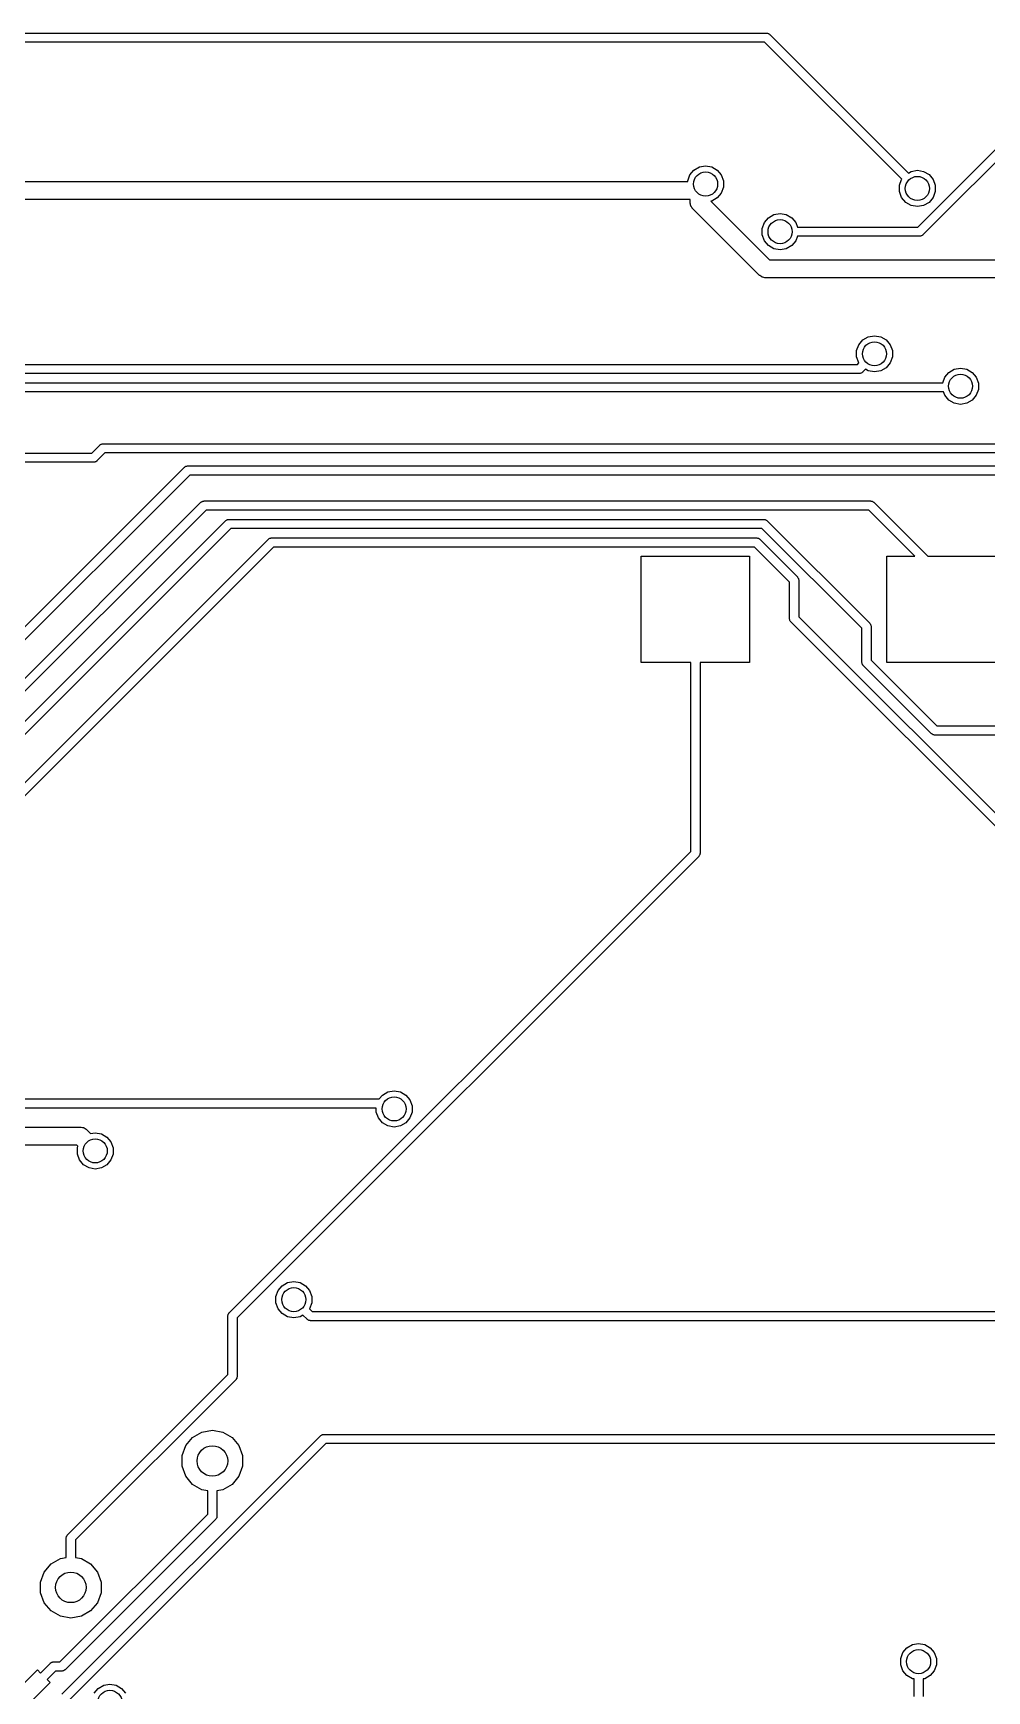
# Model space of a CAD drawing. Extents: x 0 to 100, y -163 to 0.
# Drawn here: x 57.42 to 73.26, y -70.47 to -42.92 of the extents above; entities that cross this region are included whole.
import ezdxf

# ---------------------------------------------------------------- set-up
doc = ezdxf.new("R2010")
doc.units = 0
doc.header["$MEASUREMENT"] = 0
doc.layers.add('BLACK', color=7, linetype='CONTINUOUS')

msp = doc.modelspace()

# ---------------------------------------------------------------- linework, layer by layer
at = {"layer": 'Black'}
for p, q in [((54.27, -42.9238), (69.6015, -42.9238)), ((69.6015, -42.9238), (69.6048, -42.9244)), ((69.6048, -42.9244), (69.6081, -42.9241)), ((69.6081, -42.9241), (69.6178, -42.9267)), ((69.6178, -42.9267), (69.6276, -42.9284)), ((69.6276, -42.9284), (69.6305, -42.9301)), ((69.6305, -42.9301), (69.6337, -42.9309)), ((69.6337, -42.9309), (69.6419, -42.9367)), ((69.6419, -42.9367), (69.6505, -42.9416)), ((69.6505, -42.9416), (69.6526, -42.9442)), ((69.6526, -42.9442), (69.6554, -42.9461)), ((69.6554, -42.9461), (71.9571, -45.2479)), ((69.5699, -43.0762), (54.27, -43.0762)), ((71.8462, -45.3525), (69.5699, -43.0762)), ((72.1122, -46.1464), (74.868, -43.3906)), ((74.9535, -43.5207), (72.1977, -46.2765)), ((68.3964, -45.2001), (68.487, -45.1478)), ((68.487, -45.1478), (68.59, -45.1297)), ((68.59, -45.1297), (68.693, -45.1478)), ((68.693, -45.1478), (68.7836, -45.2001)), ((54.27, -45.39), (68.2934, -45.39)), ((68.2934, -45.3785), (68.3292, -45.2802)), ((68.2934, -45.39), (68.2934, -45.3785)), ((68.3292, -45.2802), (68.3964, -45.2001)), ((68.7836, -45.2001), (68.8508, -45.2802)), ((68.8508, -45.2802), (68.8866, -45.3785)), ((68.8866, -45.3785), (68.8866, -45.4831)), ((71.8093, -45.4521), (71.8451, -45.3538)), ((71.8451, -45.3538), (71.8462, -45.3525)), ((71.9571, -45.2479), (72.0029, -45.2214)), ((72.0029, -45.2214), (72.1059, -45.2033)), ((72.1059, -45.2033), (72.2089, -45.2214)), ((72.2089, -45.2214), (72.2995, -45.2737)), ((72.2995, -45.2737), (72.3667, -45.3538)), ((72.3667, -45.3538), (72.4025, -45.4521)), ((68.3308, -45.69), (54.27, -45.69)), ((68.3308, -45.7331), (68.3308, -45.69)), ((68.693, -45.7138), (68.6765, -45.7167)), ((68.6765, -45.7167), (69.648, -46.6882)), ((68.7836, -45.6615), (68.693, -45.7138)), ((68.8508, -45.5814), (68.7836, -45.6615)), ((68.8866, -45.4831), (68.8508, -45.5814)), ((71.8093, -45.5567), (71.8093, -45.4521)), ((71.8451, -45.655), (71.8093, -45.5567)), ((71.9123, -45.7351), (71.8451, -45.655)), ((72.3667, -45.655), (72.2995, -45.7351)), ((72.4025, -45.5567), (72.3667, -45.655)), ((72.4025, -45.4521), (72.4025, -45.5567)), ((68.3319, -45.7396), (68.3308, -45.7331)), ((68.3314, -45.7462), (68.3319, -45.7396)), ((68.3364, -45.7651), (68.3314, -45.7462)), ((68.3398, -45.7844), (68.3364, -45.7651)), ((68.3431, -45.7901), (68.3398, -45.7844)), ((68.3449, -45.7965), (68.3431, -45.7901)), ((68.3561, -45.8125), (68.3449, -45.7965)), ((68.3659, -45.8295), (68.3561, -45.8125)), ((68.3709, -45.8338), (68.3659, -45.8295)), ((68.3747, -45.8392), (68.3709, -45.8338)), ((69.4798, -46.9443), (68.3747, -45.8392)), ((69.5658, -46.072), (69.633, -45.9919)), ((69.633, -45.9919), (69.7236, -45.9396)), ((69.7236, -45.9396), (69.8266, -45.9215)), ((69.8266, -45.9215), (69.9296, -45.9396)), ((69.9296, -45.9396), (70.0202, -45.9919)), ((70.0202, -45.9919), (70.0874, -46.072)), ((72.0029, -45.7874), (71.9123, -45.7351)), ((72.1059, -45.8055), (72.0029, -45.7874)), ((72.2089, -45.7874), (72.1059, -45.8055)), ((72.2995, -45.7351), (72.2089, -45.7874)), ((69.53, -46.1703), (69.5658, -46.072)), ((69.53, -46.2749), (69.53, -46.1703)), ((69.5658, -46.3732), (69.53, -46.2749)), ((70.0874, -46.072), (70.1145, -46.1464)), ((70.1145, -46.1464), (72.1122, -46.1464)), ((72.1977, -46.2765), (72.1949, -46.2784)), ((69.633, -46.4533), (69.5658, -46.3732)), ((69.7236, -46.5056), (69.633, -46.4533)), ((69.8266, -46.5237), (69.7236, -46.5056)), ((69.9296, -46.5056), (69.8266, -46.5237)), ((70.0202, -46.4533), (69.9296, -46.5056)), ((70.0874, -46.3732), (70.0202, -46.4533)), ((70.1145, -46.2988), (70.0874, -46.3732)), ((72.1438, -46.2988), (70.1145, -46.2988)), ((72.1471, -46.2982), (72.1438, -46.2988)), ((72.1504, -46.2985), (72.1471, -46.2982)), ((72.1601, -46.2959), (72.1504, -46.2985)), ((72.1699, -46.2942), (72.1601, -46.2959)), ((72.1728, -46.2925), (72.1699, -46.2942)), ((72.176, -46.2917), (72.1728, -46.2925)), ((72.1842, -46.2859), (72.176, -46.2917)), ((72.1928, -46.281), (72.1842, -46.2859)), ((72.1949, -46.2784), (72.1928, -46.281)), ((69.648, -46.6882), (79.9939, -46.6882)), ((69.4852, -46.9481), (69.4798, -46.9443)), ((69.4895, -46.9531), (69.4852, -46.9481)), ((69.5065, -46.9629), (69.4895, -46.9531)), ((69.5225, -46.9741), (69.5065, -46.9629)), ((69.5289, -46.9759), (69.5225, -46.9741)), ((69.5346, -46.9792), (69.5289, -46.9759)), ((69.5539, -46.9826), (69.5346, -46.9792)), ((69.5728, -46.9876), (69.5539, -46.9826)), ((69.5794, -46.9871), (69.5728, -46.9876)), ((69.5859, -46.9882), (69.5794, -46.9871)), ((80.056, -46.9882), (69.5859, -46.9882)), ((71.0974, -48.1999), (71.1332, -48.1016)), ((71.0974, -48.3045), (71.0974, -48.1999)), ((71.1332, -48.1016), (71.2004, -48.0215)), ((71.2004, -48.0215), (71.291, -47.9692)), ((71.291, -47.9692), (71.394, -47.9511)), ((71.394, -47.9511), (71.497, -47.9692)), ((71.497, -47.9692), (71.5876, -48.0215)), ((71.5876, -48.0215), (71.6548, -48.1016)), ((71.6548, -48.1016), (71.6906, -48.1999)), ((71.6906, -48.1999), (71.6906, -48.3045)), ((47.0131, -48.4285), (71.1099, -48.4285)), ((71.1332, -48.4028), (71.0974, -48.3045)), ((71.1099, -48.4285), (71.1343, -48.4041)), ((71.1343, -48.4041), (71.1332, -48.4028)), ((71.6548, -48.4028), (71.5876, -48.4829)), ((71.6906, -48.3045), (71.6548, -48.4028)), ((46.885, -48.7337), (72.5278, -48.7337)), ((71.1415, -48.5809), (46.9815, -48.5809)), ((71.1448, -48.5803), (71.1415, -48.5809)), ((71.1481, -48.5806), (71.1448, -48.5803)), ((71.1578, -48.578), (71.1481, -48.5806)), ((71.1676, -48.5763), (71.1578, -48.578)), ((71.1705, -48.5746), (71.1676, -48.5763)), ((71.1737, -48.5738), (71.1705, -48.5746)), ((71.1819, -48.568), (71.1737, -48.5738)), ((71.1905, -48.5631), (71.1819, -48.568)), ((71.1926, -48.5605), (71.1905, -48.5631)), ((71.1954, -48.5586), (71.1926, -48.5605)), ((71.2452, -48.5087), (71.1954, -48.5586)), ((71.291, -48.5352), (71.2452, -48.5087)), ((71.394, -48.5533), (71.291, -48.5352)), ((71.497, -48.5352), (71.394, -48.5533)), ((71.5876, -48.4829), (71.497, -48.5352)), ((72.5278, -48.7337), (72.5618, -48.6403)), ((72.5618, -48.6403), (72.629, -48.5602)), ((72.629, -48.5602), (72.7196, -48.5079)), ((72.7196, -48.5079), (72.8226, -48.4898)), ((72.8226, -48.4898), (72.9256, -48.5079)), ((72.9256, -48.5079), (73.0162, -48.5602)), ((73.0162, -48.5602), (73.0834, -48.6403)), ((73.0834, -48.6403), (73.1192, -48.7386)), ((73.1192, -48.7386), (73.1192, -48.8432)), ((72.5416, -48.8861), (46.8534, -48.8861)), ((72.5618, -48.9415), (72.5416, -48.8861)), ((72.629, -49.0216), (72.5618, -48.9415)), ((72.7196, -49.0739), (72.629, -49.0216)), ((73.0162, -49.0216), (72.9256, -49.0739)), ((73.0834, -48.9415), (73.0162, -49.0216)), ((73.1192, -48.8432), (73.0834, -48.9415)), ((72.8226, -49.092), (72.7196, -49.0739)), ((72.9256, -49.0739), (72.8226, -49.092)), ((58.3984, -49.9018), (58.5313, -49.7689)), ((58.5313, -49.7689), (58.5341, -49.767)), ((58.5341, -49.767), (58.5362, -49.7644)), ((58.5362, -49.7644), (58.5448, -49.7595)), ((58.5448, -49.7595), (58.553, -49.7537)), ((58.553, -49.7537), (58.5562, -49.7529)), ((58.5562, -49.7529), (58.5591, -49.7512)), ((58.5591, -49.7512), (58.5689, -49.7495)), ((58.5689, -49.7495), (58.5786, -49.7469)), ((58.5786, -49.7469), (58.5819, -49.7472)), ((58.5819, -49.7472), (58.5852, -49.7466)), ((58.5852, -49.7466), (77.0724, -49.7466)), ((58.43, -50.0542), (55.2306, -50.0542)), ((55.2622, -49.9018), (58.3984, -49.9018)), ((58.4333, -50.0536), (58.43, -50.0542)), ((58.4366, -50.0539), (58.4333, -50.0536)), ((58.4463, -50.0513), (58.4366, -50.0539)), ((58.4561, -50.0496), (58.4463, -50.0513)), ((58.459, -50.0479), (58.4561, -50.0496)), ((58.4622, -50.0471), (58.459, -50.0479)), ((58.4704, -50.0413), (58.4622, -50.0471)), ((58.479, -50.0364), (58.4704, -50.0413)), ((58.4811, -50.0338), (58.479, -50.0364)), ((58.4839, -50.0319), (58.4811, -50.0338)), ((58.6168, -49.899), (58.4839, -50.0319)), ((77.104, -49.899), (58.6168, -49.899)), ((59.9413, -50.1345), (59.9434, -50.1319)), ((59.9434, -50.1319), (59.952, -50.1269)), ((59.952, -50.1269), (59.9602, -50.1212)), ((59.9602, -50.1212), (59.9634, -50.1204)), ((59.9634, -50.1204), (59.9663, -50.1187)), ((59.9663, -50.1187), (59.9761, -50.117)), ((59.9761, -50.117), (59.9858, -50.1144)), ((59.9858, -50.1144), (59.9891, -50.1147)), ((59.9891, -50.1147), (59.9924, -50.1141)), ((59.9924, -50.1141), (77.4649, -50.1141)), ((53.8376, -56.2374), (59.9385, -50.1364)), ((60.024, -50.2665), (53.9485, -56.342)), ((59.9385, -50.1364), (59.9413, -50.1345)), ((77.4965, -50.2665), (60.024, -50.2665)), ((53.6004, -57.3283), (60.2087, -50.72)), ((60.2942, -50.8501), (53.6859, -57.4584)), ((60.2087, -50.72), (60.2115, -50.7181)), ((60.2115, -50.7181), (60.2136, -50.7155)), ((60.2136, -50.7155), (60.2222, -50.7105)), ((60.2222, -50.7105), (60.2304, -50.7048)), ((60.2304, -50.7048), (60.2336, -50.704)), ((60.2336, -50.704), (60.2365, -50.7023)), ((60.2365, -50.7023), (60.2463, -50.7006)), ((60.2463, -50.7006), (60.256, -50.698)), ((60.256, -50.698), (60.2593, -50.6983)), ((60.2593, -50.6983), (60.2626, -50.6977)), ((60.2626, -50.6977), (71.3303, -50.6977)), ((71.2987, -50.8501), (60.2942, -50.8501)), ((72.0647, -51.6161), (71.2987, -50.8501)), ((71.3303, -50.6977), (71.3336, -50.6983)), ((71.3336, -50.6983), (71.3369, -50.698)), ((71.3369, -50.698), (71.3466, -50.7006)), ((71.3466, -50.7006), (71.3564, -50.7023)), ((71.3564, -50.7023), (71.3593, -50.704)), ((71.3593, -50.704), (71.3625, -50.7048)), ((71.3625, -50.7048), (71.3707, -50.7106)), ((71.3707, -50.7106), (71.3793, -50.7155)), ((71.3793, -50.7155), (71.3814, -50.7181)), ((71.3814, -50.7181), (71.3842, -50.72)), ((71.3842, -50.72), (72.2802, -51.6161)), ((53.0191, -58.6246), (60.6185, -51.0252)), ((60.704, -51.1553), (53.1046, -58.7547)), ((60.6185, -51.0252), (60.6213, -51.0233)), ((60.6213, -51.0233), (60.6234, -51.0207)), ((60.6234, -51.0207), (60.632, -51.0157)), ((60.632, -51.0157), (60.6402, -51.01)), ((60.6402, -51.01), (60.6434, -51.0092)), ((60.6434, -51.0092), (60.6463, -51.0075)), ((60.6463, -51.0075), (60.6561, -51.0058)), ((60.6561, -51.0058), (60.6658, -51.0032)), ((60.6658, -51.0032), (60.6691, -51.0035)), ((60.6691, -51.0035), (60.6724, -51.0029)), ((60.6724, -51.0029), (69.5574, -51.0029)), ((69.5258, -51.1553), (60.704, -51.1553)), ((71.1843, -52.8138), (69.5258, -51.1553)), ((69.5574, -51.0029), (69.5607, -51.0035)), ((69.5607, -51.0035), (69.564, -51.0032)), ((69.564, -51.0032), (69.5737, -51.0058)), ((69.5737, -51.0058), (69.5835, -51.0075)), ((69.5835, -51.0075), (69.5864, -51.0092)), ((69.5864, -51.0092), (69.5896, -51.01)), ((69.5896, -51.01), (69.5978, -51.0158)), ((69.5978, -51.0158), (69.6064, -51.0207)), ((69.6064, -51.0207), (69.6085, -51.0233)), ((69.6085, -51.0233), (69.6113, -51.0252)), ((69.6113, -51.0252), (71.3144, -52.7283)), ((52.6192, -60.0448), (61.3308, -51.3332)), ((61.4163, -51.4633), (52.7047, -60.1749)), ((61.3308, -51.3332), (61.3336, -51.3313)), ((61.3336, -51.3313), (61.3357, -51.3287)), ((61.3357, -51.3287), (61.3443, -51.3237)), ((61.3443, -51.3237), (61.3525, -51.318)), ((61.3525, -51.318), (61.3557, -51.3172)), ((61.3557, -51.3172), (61.3586, -51.3155)), ((61.3586, -51.3155), (61.3684, -51.3138)), ((61.3684, -51.3138), (61.3781, -51.3112)), ((61.3781, -51.3112), (61.3814, -51.3115)), ((61.3814, -51.3115), (61.3847, -51.3109)), ((61.3847, -51.3109), (69.4337, -51.3109)), ((69.4021, -51.4633), (61.4163, -51.4633)), ((69.9833, -52.0445), (69.4021, -51.4633)), ((69.4337, -51.3109), (69.437, -51.3115)), ((69.437, -51.3115), (69.4403, -51.3112)), ((69.4403, -51.3112), (69.45, -51.3138)), ((69.45, -51.3138), (69.4598, -51.3155)), ((69.4598, -51.3155), (69.4627, -51.3172)), ((69.4627, -51.3172), (69.4659, -51.318)), ((69.4659, -51.318), (69.4741, -51.3238)), ((69.4741, -51.3238), (69.4827, -51.3287)), ((69.4827, -51.3287), (69.4848, -51.3313)), ((69.4848, -51.3313), (69.4876, -51.3332)), ((69.4876, -51.3332), (70.1134, -51.959)), ((67.5216, -53.3839), (67.5216, -51.6161)), ((67.5216, -51.6161), (69.3199, -51.6161)), ((69.3199, -51.6161), (69.3199, -53.3839)), ((71.6009, -53.3839), (71.6009, -51.6161)), ((71.6009, -51.6161), (72.0647, -51.6161)), ((72.2802, -51.6161), (73.3992, -51.6161)), ((69.9833, -52.6537), (69.9833, -52.0445)), ((70.1134, -51.959), (70.1153, -51.9618)), ((70.1153, -51.9618), (70.1179, -51.9639)), ((70.1179, -51.9639), (70.1228, -51.9725)), ((70.1228, -51.9725), (70.1286, -51.9807)), ((70.1286, -51.9807), (70.1294, -51.9839)), ((70.1294, -51.9839), (70.1311, -51.9868)), ((70.1311, -51.9868), (70.1328, -51.9966)), ((70.1328, -51.9966), (70.1354, -52.0063)), ((70.1354, -52.0063), (70.1351, -52.0096)), ((70.1351, -52.0096), (70.1357, -52.0129)), ((70.1357, -52.0129), (70.1357, -52.6221)), ((69.9839, -52.657), (69.9833, -52.6537)), ((69.9836, -52.6603), (69.9839, -52.657)), ((69.9862, -52.67), (69.9836, -52.6603)), ((69.9879, -52.6798), (69.9862, -52.67)), ((69.9896, -52.6827), (69.9879, -52.6798)), ((69.9904, -52.6859), (69.9896, -52.6827)), ((69.9962, -52.6941), (69.9904, -52.6859)), ((70.0011, -52.7027), (69.9962, -52.6941)), ((70.0037, -52.7048), (70.0011, -52.7027)), ((70.0056, -52.7076), (70.0037, -52.7048)), ((80.4607, -63.1627), (70.0056, -52.7076)), ((70.1357, -52.6221), (80.5462, -63.0326)), ((71.1843, -53.3759), (71.1843, -52.8138)), ((71.3144, -52.7283), (71.3163, -52.7311)), ((71.3163, -52.7311), (71.3189, -52.7332)), ((71.3189, -52.7332), (71.3238, -52.7418)), ((71.3238, -52.7418), (71.3296, -52.75)), ((71.3296, -52.75), (71.3304, -52.7532)), ((71.3304, -52.7532), (71.3321, -52.7561)), ((71.3321, -52.7561), (71.3338, -52.7659)), ((71.3338, -52.7659), (71.3364, -52.7756)), ((71.3364, -52.7756), (71.3361, -52.7789)), ((71.3361, -52.7789), (71.3367, -52.7822)), ((71.3367, -52.7822), (71.3367, -53.3443)), ((68.3446, -53.3839), (67.5216, -53.3839)), ((68.3446, -56.5216), (68.3446, -53.3839)), ((69.3199, -53.3839), (68.497, -53.3839)), ((68.497, -53.3839), (68.497, -56.5532)), ((71.1849, -53.3792), (71.1843, -53.3759)), ((71.1846, -53.3825), (71.1849, -53.3792)), ((71.1872, -53.3922), (71.1846, -53.3825)), ((71.1889, -53.402), (71.1872, -53.3922)), ((71.1906, -53.4049), (71.1889, -53.402)), ((71.1914, -53.4081), (71.1906, -53.4049)), ((71.1972, -53.4163), (71.1914, -53.4081)), ((71.2021, -53.4249), (71.1972, -53.4163)), ((71.2047, -53.427), (71.2021, -53.4249)), ((71.2066, -53.4298), (71.2047, -53.427)), ((72.342, -54.5652), (71.2066, -53.4298)), ((71.3367, -53.3443), (72.4275, -54.4351)), ((73.3992, -53.3839), (71.6009, -53.3839)), ((72.4275, -54.4351), (80.7617, -54.4351)), ((72.3448, -54.5671), (72.342, -54.5652)), ((72.3469, -54.5697), (72.3448, -54.5671)), ((72.3555, -54.5746), (72.3469, -54.5697)), ((72.3637, -54.5804), (72.3555, -54.5746)), ((72.3669, -54.5812), (72.3637, -54.5804)), ((72.3698, -54.5829), (72.3669, -54.5812)), ((72.3796, -54.5846), (72.3698, -54.5829)), ((72.3893, -54.5872), (72.3796, -54.5846)), ((72.3926, -54.5869), (72.3893, -54.5872)), ((72.3959, -54.5875), (72.3926, -54.5869)), ((80.7617, -54.5875), (72.3959, -54.5875)), ((60.6804, -64.1858), (68.3446, -56.5216)), ((68.4747, -56.6071), (60.8105, -64.2713)), ((68.4766, -56.6043), (68.4747, -56.6071)), ((68.4792, -56.6022), (68.4766, -56.6043)), ((68.4842, -56.5936), (68.4792, -56.6022)), ((68.4899, -56.5854), (68.4842, -56.5936)), ((68.4907, -56.5822), (68.4899, -56.5854)), ((68.4924, -56.5793), (68.4907, -56.5822)), ((68.4941, -56.5695), (68.4924, -56.5793)), ((68.4967, -56.5598), (68.4941, -56.5695)), ((68.497, -56.5532), (68.4964, -56.5565)), ((68.4964, -56.5565), (68.4967, -56.5598)), ((63.1699, -60.6345), (63.2246, -60.5693)), ((63.2246, -60.5693), (63.3152, -60.517)), ((63.3152, -60.517), (63.4182, -60.4989)), ((63.4182, -60.4989), (63.5212, -60.517)), ((63.5212, -60.517), (63.6118, -60.5693)), ((63.6118, -60.5693), (63.679, -60.6494)), ((63.1216, -60.7869), (45.5814, -60.7869)), ((45.613, -60.6345), (63.1699, -60.6345)), ((63.1216, -60.8523), (63.1216, -60.7869)), ((63.1574, -60.9506), (63.1216, -60.8523)), ((63.679, -60.6494), (63.7148, -60.7477)), ((63.7148, -60.8523), (63.679, -60.9506)), ((63.7148, -60.7477), (63.7148, -60.8523)), ((50.9118, -61.1021), (58.2097, -61.1021)), ((58.2097, -61.1021), (58.2162, -61.1032)), ((58.2162, -61.1032), (58.2228, -61.1027)), ((58.2228, -61.1027), (58.2417, -61.1077)), ((58.2417, -61.1077), (58.261, -61.1111)), ((58.261, -61.1111), (58.2667, -61.1144)), ((58.2667, -61.1144), (58.2731, -61.1162)), ((58.2731, -61.1162), (58.2891, -61.1274)), ((58.2891, -61.1274), (58.3061, -61.1372)), ((58.3061, -61.1372), (58.3104, -61.1422)), ((58.3104, -61.1422), (58.3158, -61.146)), ((58.3158, -61.146), (58.3791, -61.2094)), ((63.2246, -61.0307), (63.1574, -60.9506)), ((63.3152, -61.083), (63.2246, -61.0307)), ((63.4182, -61.1011), (63.3152, -61.083)), ((63.5212, -61.083), (63.4182, -61.1011)), ((63.6118, -61.0307), (63.5212, -61.083)), ((63.679, -60.9506), (63.6118, -61.0307)), ((58.1476, -61.4021), (50.9118, -61.4021)), ((58.1668, -61.4213), (58.1476, -61.4021)), ((58.1582, -61.4449), (58.1668, -61.4213)), ((58.3791, -61.2094), (58.4548, -61.1961)), ((58.4548, -61.1961), (58.5578, -61.2142)), ((58.5578, -61.2142), (58.6484, -61.2665)), ((58.6484, -61.2665), (58.7156, -61.3466)), ((58.7156, -61.3466), (58.7514, -61.4449)), ((58.1582, -61.5495), (58.1582, -61.4449)), ((58.194, -61.6478), (58.1582, -61.5495)), ((58.2612, -61.7279), (58.194, -61.6478)), ((58.7156, -61.6478), (58.6484, -61.7279)), ((58.7514, -61.5495), (58.7156, -61.6478)), ((58.7514, -61.4449), (58.7514, -61.5495)), ((58.3518, -61.7802), (58.2612, -61.7279)), ((58.4548, -61.7983), (58.3518, -61.7802)), ((58.5578, -61.7802), (58.4548, -61.7983)), ((58.6484, -61.7279), (58.5578, -61.7802)), ((61.4562, -63.9169), (61.492, -63.8186)), ((61.492, -63.8186), (61.5592, -63.7385)), ((61.5592, -63.7385), (61.6498, -63.6862)), ((61.6498, -63.6862), (61.7528, -63.6681)), ((61.7528, -63.6681), (61.8558, -63.6862)), ((61.8558, -63.6862), (61.9464, -63.7385)), ((61.9464, -63.7385), (62.0136, -63.8186)), ((62.0136, -63.8186), (62.0494, -63.9169)), ((61.4562, -64.0215), (61.4562, -63.9169)), ((61.492, -64.1198), (61.4562, -64.0215)), ((61.5592, -64.1999), (61.492, -64.1198)), ((62.0136, -64.1198), (62.0125, -64.1211)), ((62.0125, -64.1211), (62.0575, -64.1661)), ((62.0494, -64.0215), (62.0136, -64.1198)), ((62.0494, -63.9169), (62.0494, -64.0215)), ((62.0575, -64.1661), (84.7115, -64.1661)), ((60.6581, -64.2397), (60.6587, -64.2364)), ((60.6581, -65.2133), (60.6581, -64.2397)), ((60.6584, -64.2331), (60.661, -64.2234)), ((60.6587, -64.2364), (60.6584, -64.2331)), ((60.661, -64.2234), (60.6627, -64.2136)), ((60.6627, -64.2136), (60.6644, -64.2107)), ((60.6644, -64.2107), (60.6652, -64.2075)), ((60.6652, -64.2075), (60.671, -64.1993)), ((60.671, -64.1993), (60.6759, -64.1907)), ((60.6759, -64.1907), (60.6785, -64.1886)), ((60.6785, -64.1886), (60.6804, -64.1858)), ((60.8105, -64.2713), (60.8105, -65.2449)), ((61.6498, -64.2522), (61.5592, -64.1999)), ((61.7528, -64.2703), (61.6498, -64.2522)), ((61.8558, -64.2522), (61.7528, -64.2703)), ((61.9016, -64.2257), (61.8558, -64.2522)), ((61.972, -64.2962), (61.9016, -64.2257)), ((61.9748, -64.2981), (61.972, -64.2962)), ((61.9769, -64.3007), (61.9748, -64.2981)), ((61.9855, -64.3056), (61.9769, -64.3007)), ((61.9937, -64.3114), (61.9855, -64.3056)), ((61.9969, -64.3122), (61.9937, -64.3114)), ((61.9998, -64.3139), (61.9969, -64.3122)), ((62.0096, -64.3156), (61.9998, -64.3139)), ((62.0193, -64.3182), (62.0096, -64.3156)), ((62.0226, -64.3179), (62.0193, -64.3182)), ((62.0259, -64.3185), (62.0226, -64.3179)), ((84.7431, -64.3185), (62.0259, -64.3185)), ((57.9961, -67.8753), (60.6581, -65.2133)), ((60.8034, -65.2771), (60.7976, -65.2853)), ((60.8042, -65.2739), (60.8034, -65.2771)), ((60.8059, -65.271), (60.8042, -65.2739)), ((60.8076, -65.2612), (60.8059, -65.271)), ((60.8102, -65.2515), (60.8076, -65.2612)), ((60.8105, -65.2449), (60.8099, -65.2482)), ((60.8099, -65.2482), (60.8102, -65.2515)), ((60.7882, -65.2988), (58.1262, -67.9608)), ((60.7901, -65.296), (60.7882, -65.2988)), ((60.7927, -65.2939), (60.7901, -65.296)), ((60.7976, -65.2853), (60.7927, -65.2939)), ((57.9011, -70.5267), (62.1973, -66.2304)), ((62.2828, -66.3605), (58.0088, -70.6344)), ((59.9584, -66.395), (60.0722, -66.2594)), ((60.0722, -66.2594), (60.2256, -66.1708)), ((60.2256, -66.1708), (60.4, -66.1401)), ((60.4, -66.1401), (60.5744, -66.1708)), ((60.5744, -66.1708), (60.7278, -66.2594)), ((60.7278, -66.2594), (60.8416, -66.395)), ((62.1973, -66.2304), (62.2001, -66.2285)), ((62.2001, -66.2285), (62.2022, -66.2259)), ((62.2022, -66.2259), (62.2108, -66.221)), ((62.2108, -66.221), (62.219, -66.2152)), ((62.219, -66.2152), (62.2222, -66.2144)), ((62.2222, -66.2144), (62.2251, -66.2127)), ((62.2251, -66.2127), (62.2349, -66.211)), ((62.2349, -66.211), (62.2446, -66.2084)), ((62.2446, -66.2084), (62.2479, -66.2087)), ((62.2479, -66.2087), (62.2512, -66.2081)), ((62.2512, -66.2081), (78.9788, -66.2081)), ((78.9788, -66.3605), (62.2828, -66.3605)), ((59.8978, -66.5614), (59.9584, -66.395)), ((59.8978, -66.7386), (59.8978, -66.5614)), ((60.8416, -66.395), (60.9022, -66.5614)), ((60.9022, -66.5614), (60.9022, -66.7386)), ((59.9584, -66.905), (59.8978, -66.7386)), ((60.0722, -67.0406), (59.9584, -66.905)), ((60.8416, -66.905), (60.7278, -67.0406)), ((60.9022, -66.7386), (60.8416, -66.905)), ((60.2256, -67.1292), (60.0722, -67.0406)), ((60.3238, -67.1465), (60.2256, -67.1292)), ((60.3238, -67.5345), (60.3238, -67.1465)), ((60.5744, -67.1292), (60.4762, -67.1465)), ((60.4762, -67.1465), (60.4762, -67.5661)), ((60.7278, -67.0406), (60.5744, -67.1292)), ((57.8693, -69.989), (60.3238, -67.5345)), ((60.4539, -67.62), (57.9548, -70.1191)), ((60.4558, -67.6172), (60.4539, -67.62)), ((60.4584, -67.6151), (60.4558, -67.6172)), ((60.4633, -67.6065), (60.4584, -67.6151)), ((60.4691, -67.5983), (60.4633, -67.6065)), ((60.4699, -67.5951), (60.4691, -67.5983)), ((60.4716, -67.5922), (60.4699, -67.5951)), ((60.4733, -67.5824), (60.4716, -67.5922)), ((60.4759, -67.5727), (60.4733, -67.5824)), ((60.4762, -67.5661), (60.4756, -67.5694)), ((60.4756, -67.5694), (60.4759, -67.5727)), ((57.9738, -67.9292), (57.9744, -67.9259)), ((57.9738, -68.2535), (57.9738, -67.9292)), ((57.9741, -67.9226), (57.9767, -67.9129)), ((57.9744, -67.9259), (57.9741, -67.9226)), ((57.9767, -67.9129), (57.9784, -67.9031)), ((57.9784, -67.9031), (57.9801, -67.9002)), ((57.9801, -67.9002), (57.9809, -67.897)), ((57.9809, -67.897), (57.9867, -67.8888)), ((57.9867, -67.8888), (57.9916, -67.8802)), ((57.9916, -67.8802), (57.9942, -67.8781)), ((57.9942, -67.8781), (57.9961, -67.8753)), ((58.1262, -67.9608), (58.1262, -68.2535)), ((57.7222, -68.3594), (57.8756, -68.2708)), ((57.8756, -68.2708), (57.9738, -68.2535)), ((58.1262, -68.2535), (58.2244, -68.2708)), ((58.2244, -68.2708), (58.3778, -68.3594)), ((57.5478, -68.6615), (57.6084, -68.495)), ((57.6084, -68.495), (57.7222, -68.3594)), ((58.3778, -68.3594), (58.4916, -68.495)), ((58.4916, -68.495), (58.5522, -68.6615)), ((57.5478, -68.8385), (57.5478, -68.6615)), ((57.6084, -69.005), (57.5478, -68.8385)), ((58.5522, -68.8385), (58.4916, -69.005)), ((58.5522, -68.6615), (58.5522, -68.8385)), ((57.7222, -69.1406), (57.6084, -69.005)), ((58.4916, -69.005), (58.3778, -69.1406)), ((57.8756, -69.2292), (57.7222, -69.1406)), ((58.05, -69.2599), (57.8756, -69.2292)), ((58.2244, -69.2292), (58.05, -69.2599)), ((58.3778, -69.1406), (58.2244, -69.2292)), ((72.0233, -69.7016), (72.1263, -69.6835)), ((72.1263, -69.6835), (72.2293, -69.7016)), ((71.8297, -69.9323), (71.8655, -69.834)), ((71.8297, -70.0369), (71.8297, -69.9323)), ((71.8655, -69.834), (71.9327, -69.7539)), ((71.9327, -69.7539), (72.0233, -69.7016)), ((72.2293, -69.7016), (72.3199, -69.7539)), ((72.3199, -69.7539), (72.3871, -69.834)), ((72.3871, -69.834), (72.4229, -69.9323)), ((72.4229, -69.9323), (72.4229, -70.0369)), ((56.4347, -71.1816), (57.4953, -70.121)), ((57.4953, -70.121), (57.5476, -70.1732)), ((57.5476, -70.1732), (57.7095, -70.0112)), ((57.7949, -70.1414), (57.6553, -70.2809)), ((57.7095, -70.0112), (57.7125, -70.0092)), ((57.7125, -70.0092), (57.7144, -70.0068)), ((57.7144, -70.0068), (57.7198, -70.0037)), ((57.7198, -70.0037), (57.7253, -69.9991)), ((57.7253, -69.9991), (57.7284, -69.998)), ((57.7284, -69.998), (57.7312, -69.996)), ((57.7312, -69.996), (57.7348, -69.9951)), ((57.7348, -69.9951), (57.7373, -69.9936)), ((57.7373, -69.9936), (57.7434, -69.9925)), ((57.7434, -69.9925), (57.7502, -69.9901)), ((57.7502, -69.9901), (57.7535, -69.9901)), ((57.7535, -69.9901), (57.7568, -69.9892)), ((57.7568, -69.9892), (57.7605, -69.9895)), ((57.7605, -69.9895), (57.7634, -69.989)), ((57.7634, -69.989), (57.8693, -69.989)), ((57.9009, -70.1414), (57.7949, -70.1414)), ((57.9042, -70.1408), (57.9009, -70.1414)), ((57.9075, -70.1411), (57.9042, -70.1408)), ((57.9172, -70.1385), (57.9075, -70.1411)), ((57.927, -70.1368), (57.9172, -70.1385)), ((57.9299, -70.1351), (57.927, -70.1368)), ((57.9331, -70.1343), (57.9299, -70.1351)), ((57.9413, -70.1285), (57.9331, -70.1343)), ((57.9499, -70.1236), (57.9413, -70.1285)), ((57.952, -70.121), (57.9499, -70.1236)), ((57.9548, -70.1191), (57.952, -70.121)), ((71.8655, -70.1352), (71.8297, -70.0369)), ((71.9327, -70.2153), (71.8655, -70.1352)), ((72.0233, -70.2676), (71.9327, -70.2153)), ((72.3199, -70.2153), (72.2293, -70.2676)), ((72.3871, -70.1352), (72.3199, -70.2153)), ((72.4229, -70.0369), (72.3871, -70.1352)), ((57.7075, -70.3331), (56.6468, -71.3938)), ((57.6553, -70.2809), (57.7075, -70.3331)), ((58.4382, -70.5097), (58.5054, -70.4296)), ((58.5054, -70.4296), (58.596, -70.3773)), ((58.596, -70.3773), (58.699, -70.3592)), ((58.699, -70.3592), (58.802, -70.3773)), ((58.802, -70.3773), (58.8926, -70.4296)), ((58.8926, -70.4296), (58.9598, -70.5097)), ((72.0501, -70.2723), (72.0233, -70.2676)), ((72.0501, -70.5632), (72.0501, -70.2723)), ((72.2293, -70.2676), (72.2025, -70.2723)), ((72.2025, -70.2723), (72.2025, -70.5632))]:
    msp.add_line(p, q, dxfattribs=at)
for centre, radius in [((68.59, -45.4308), 0.2), ((72.1059, -45.5044), 0.2), ((69.8266, -46.2226), 0.2), ((71.394, -48.2522), 0.2), ((72.8226, -48.7909), 0.2), ((63.4182, -60.8), 0.2), ((58.4548, -61.4972), 0.2), ((61.7528, -63.9692), 0.2), ((60.4, -66.65), 0.254), ((58.05, -68.75), 0.254), ((72.1263, -69.9846), 0.2), ((58.699, -70.6603), 0.2)]:
    msp.add_circle(centre, radius, dxfattribs=at)

doc.saveas('drawing.dxf')
